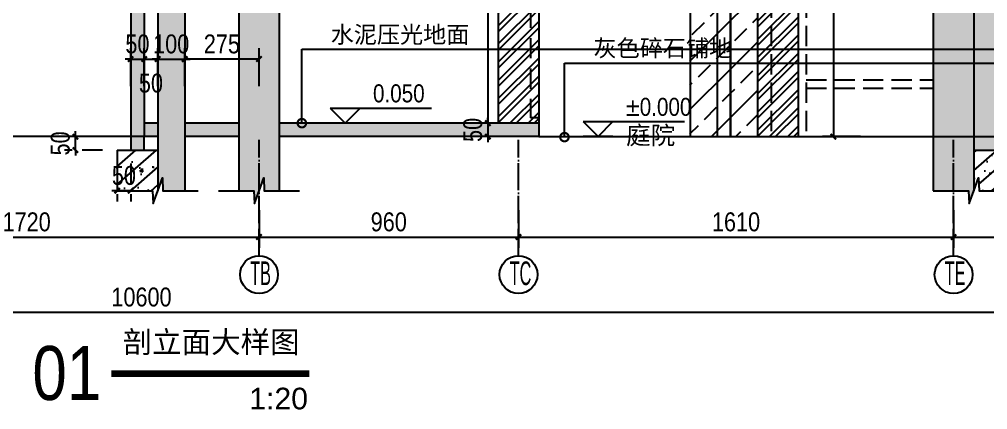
# Model space of a CAD drawing. Extents: x 9928 to 93764, y -101273 to -34887.
# Drawn here: x 80188 to 83771, y -61228 to -59783 of the extents above; entities that cross this region are included whole.
import ezdxf
from ezdxf import colors
from ezdxf.entities.mleader import LeaderData, LeaderLine
from ezdxf.math import Vec2, Vec3

# ---------------------------------------------------------------- set-up
doc = ezdxf.new("R2010")
doc.units = 0
doc.header["$LTSCALE"] = 1000
doc.header["$MEASUREMENT"] = 0
for name, pattern in [('DASH', [0.35, 0.25, -0.1]), ('DOTE', [2.42, 2, -0.2, 0.02, -0.2]), ('HIDDEN', [0.375, 0.25, -0.125])]:
    doc.linetypes.add(name, pattern=pattern)
doc.layers.add('_0', color=7, linetype='Continuous', lineweight=25)
for name, color, linetype in [('A-ANNO-DIMS', 6, 'Continuous'), ('A-ANNO-NOTE', 4, 'Continuous'), ('A-ANNO-SYMB', 4, 'Continuous'), ('A-DETL-144', 144, 'Continuous'), ('A-DETL-175', 175, 'Continuous'), ('A-DETL-42', 42, 'Continuous'), ('A-DETL-PATT-251', 251, 'Continuous'), ('A-DOOR-SWNG', 21, 'HIDDEN'), ('A-FURN-FREE', 91, 'Continuous'), ('A-FURN-PATT-251', 251, 'Continuous'), ('A-PRTN-PRHT', 216, 'Continuous'), ('A-SECT-005', 5, 'Continuous'), ('A-SECT-146', 216, 'Continuous'), ('GL', 131, 'Continuous'), ('核对', 7, 'Continuous')]:
    doc.layers.add(name, color=color, linetype=linetype)
doc.styles.add('DIM_T3', font='ARIALN.TTF')
doc.styles.add('EN', font='ARIALN.TTF')
doc.styles.get("Standard").update_dxf_attribs({"font": 'gbenor.shx', "bigfont": 'gbcbig.shx'})
doc.styles.add('详图$0$vector-number', font='arial.ttf')
doc.dimstyles.new('_TCH_ARCH&&20', dxfattribs={"dimtxt": 70, "dimasz": 20, "dimexe": 40, "dimexo": 40, "dimgap": 20, "dimtad": 1, "dimdec": 0, "dimzin": 0, "dimdsep": 46, "dimtxsty": 'DIM_T3', "dimblk": 'ARCHTICK', "dimcen": 0.09, "dimclrd": 6, "dimclre": 6, "dimclrt": 6, "dimazin": 2, "dimtfac": 1, "dimtdec": 0, "dimtix": 1, "dimtmove": 2, "dimatfit": 3, "dimfxl": 100, "dimfxlon": 1, "dimtolj": 1, "dimtzin": 0, "dimarcsym": 0})
pattern_1 = [(45, (-27092.73, 10566.63), (-33.67596, 33.67596), []), (45, (-27070.28, 10566.63), (-33.67596, 33.67596), [])]
pattern_2 = [(41.22068, (0, 2982.866), (-32.94805, 37.608855), []), (46.22068, (0, 2982.87), (142.31283, -21.97859), [15, -165]), (351.22068, (0, 2982.87), (-17.77396, 151.9404), [12, -132]), (96.67208, (11.86, 2981.03), (124.53897, 129.9617), [12.74804, -140.22842]), (42.40488, (2.64, 3022.78), (210.80203, -47.10098), [22.5, -247.5]), (92.85628, (20.2, 3018.85), (199.36757, 182.07848), [19.12206, -210.3426]), (347.40488, (2.64, 3022.78), (199.36743, 182.07863), [18, -198]), (17.22068, (21.93, 3011.48), (113.81417, -88.21754), [15, -165]), (322.22068, (21.93, 3011.48), (58.1167, 141.50705), [12, -132]), (67.67208, (31.42, 3004.13), (171.93092, 53.28938), [12.74804, -140.22842]), (33.72068, (0, 2982.866), (6.815137, 66.273683), [0, -130.4, 0, -134, 0, -132.5]), (3.72068, (0, 2982.866), (57.69892, 75.24282), [0, -76.4, 0, -127.4, 0, -50.5]), (323.72068, (-44.503, 2985.806), (106.234974, -11.53841), [0, -50, 0, -156, 0, -207]), (313.72068, (-64.46, 2987.12), (117.703244, 12.28946), [0, -65, 0, -103.6, 0, -147])]

# ---------------------------------------------------------------- blocks, each defined once
blk = doc.blocks.new('_ArchTick')
at = {"color": 0, "linetype": 'ByBlock', "const_width": 0.4}
blk.add_lwpolyline([(-0.5, -0.5), (0.5, 0.5)], dxfattribs=at)
blk = doc.blocks.new('*D19')
at = {"layer": 'A-ANNO-DIMS', "color": 6, "lineweight": -2, "transparency": 16777216}
for p, q in [((81074.5, -60488.8), (81074.5, -60628.8)), ((82034.5, -60488.8), (82034.5, -60628.8)), ((81074.5, -60588.8), (82034.5, -60588.8))]:
    blk.add_line(p, q, dxfattribs=at)
at = {"layer": 'Defpoints', "color": 0, "transparency": 16777216}
for p in [(81074.5, -60228.9), (82034.5, -60228.9), (82034.5, -60588.8)]:
    blk.add_point(p, dxfattribs=at)
at = {"layer": 'A-ANNO-DIMS', "color": 6, "lineweight": -2, "transparency": 16777216, "xscale": 20, "yscale": 20, "zscale": 20, "rotation": 180}
blk.add_blockref('_ArchTick', (81074.5, -60588.8), dxfattribs=at)
at = {"layer": 'A-ANNO-DIMS', "color": 6, "lineweight": -2, "transparency": 16777216, "xscale": 20, "yscale": 20, "zscale": 20}
blk.add_blockref('_ArchTick', (82034.5, -60588.8), dxfattribs=at)
at = {"layer": 'A-ANNO-DIMS', "color": 6, "transparency": 16777216, "insert": (81554.5, -60533.1), "char_height": 70, "attachment_point": 5, "style": 'DIM_T3'}
blk.add_mtext('\\A1;960', dxfattribs=at)
blk = doc.blocks.new('*D20')
at = {"layer": 'A-ANNO-DIMS', "color": 6, "lineweight": -2, "transparency": 16777216}
for p, q in [((82034.5, -60488.8), (82034.5, -60628.8)), ((83644.5, -60488.8), (83644.5, -60628.8)), ((82034.5, -60588.8), (83644.5, -60588.8))]:
    blk.add_line(p, q, dxfattribs=at)
at = {"layer": 'Defpoints', "color": 0, "transparency": 16777216}
for p in [(82034.5, -60228.9), (83644.5, -60417.2), (83644.5, -60588.8)]:
    blk.add_point(p, dxfattribs=at)
at = {"layer": 'A-ANNO-DIMS', "color": 6, "lineweight": -2, "transparency": 16777216, "xscale": 20, "yscale": 20, "zscale": 20, "rotation": 180}
blk.add_blockref('_ArchTick', (82034.5, -60588.8), dxfattribs=at)
at = {"layer": 'A-ANNO-DIMS', "color": 6, "lineweight": -2, "transparency": 16777216, "xscale": 20, "yscale": 20, "zscale": 20}
blk.add_blockref('_ArchTick', (83644.5, -60588.8), dxfattribs=at)
at = {"layer": 'A-ANNO-DIMS', "color": 6, "transparency": 16777216, "insert": (82839.5, -60533.1), "char_height": 70, "attachment_point": 5, "style": 'DIM_T3'}
blk.add_mtext('\\A1;1610', dxfattribs=at)
blk = doc.blocks.new('*D21')
at = {"layer": 'A-ANNO-DIMS', "color": 6, "lineweight": -2, "transparency": 16777216}
for p, q in [((83644.5, -60488.8), (83644.5, -60628.8)), ((85814.5, -60488.8), (85814.5, -60628.8)), ((83644.5, -60588.8), (85814.5, -60588.8))]:
    blk.add_line(p, q, dxfattribs=at)
at = {"layer": 'Defpoints', "color": 0, "transparency": 16777216}
for p in [(85814.5, -60228.9), (83644.5, -60443.4), (85814.5, -60588.8)]:
    blk.add_point(p, dxfattribs=at)
at = {"layer": 'A-ANNO-DIMS', "color": 6, "lineweight": -2, "transparency": 16777216, "xscale": 20, "yscale": 20, "zscale": 20, "rotation": 180}
blk.add_blockref('_ArchTick', (83644.5, -60588.8), dxfattribs=at)
at = {"layer": 'A-ANNO-DIMS', "color": 6, "lineweight": -2, "transparency": 16777216, "xscale": 20, "yscale": 20, "zscale": 20}
blk.add_blockref('_ArchTick', (85814.5, -60588.8), dxfattribs=at)
at = {"layer": 'A-ANNO-DIMS', "color": 6, "transparency": 16777216, "insert": (84729.5, -60533.1), "char_height": 70, "attachment_point": 5, "style": 'DIM_T3'}
blk.add_mtext('\\A1;2170', dxfattribs=at)
blk = doc.blocks.new('*D22')
at = {"layer": 'A-ANNO-DIMS', "color": 6, "lineweight": -2, "transparency": 16777216}
for p, q in [((79354.5, -60488.8), (79354.5, -60628.8)), ((81074.5, -60488.8), (81074.5, -60628.8)), ((79354.5, -60588.8), (81074.5, -60588.8))]:
    blk.add_line(p, q, dxfattribs=at)
at = {"layer": 'Defpoints', "color": 0, "transparency": 16777216}
for p in [(79354.5, -60228.9), (81074.5, -60228.9), (81074.5, -60588.8)]:
    blk.add_point(p, dxfattribs=at)
at = {"layer": 'A-ANNO-DIMS', "color": 6, "lineweight": -2, "transparency": 16777216, "xscale": 20, "yscale": 20, "zscale": 20, "rotation": 180}
blk.add_blockref('_ArchTick', (79354.5, -60588.8), dxfattribs=at)
at = {"layer": 'A-ANNO-DIMS', "color": 6, "lineweight": -2, "transparency": 16777216, "xscale": 20, "yscale": 20, "zscale": 20}
blk.add_blockref('_ArchTick', (81074.5, -60588.8), dxfattribs=at)
at = {"layer": 'A-ANNO-DIMS', "color": 6, "transparency": 16777216, "insert": (80214.5, -60533.1), "char_height": 70, "attachment_point": 5, "style": 'DIM_T3'}
blk.add_mtext('\\A1;1720', dxfattribs=at)
blk = doc.blocks.new('*D65')
at = {"layer": 'A-ANNO-DIMS', "color": 6, "lineweight": -2, "transparency": 16777216}
for p, q in [((75339.5, -60767.2), (75339.5, -60907.2)), ((85939.5, -60767.2), (85939.5, -60907.2)), ((75339.5, -60867.2), (85939.5, -60867.2))]:
    blk.add_line(p, q, dxfattribs=at)
at = {"layer": 'Defpoints', "color": 0, "transparency": 16777216}
for p in [(75339.5, -60067.2), (85939.5, -60217.2), (85939.5, -60867.2)]:
    blk.add_point(p, dxfattribs=at)
at = {"layer": 'A-ANNO-DIMS', "color": 6, "lineweight": -2, "transparency": 16777216, "xscale": 20, "yscale": 20, "zscale": 20, "rotation": 180}
blk.add_blockref('_ArchTick', (75339.5, -60867.2), dxfattribs=at)
at = {"layer": 'A-ANNO-DIMS', "color": 6, "lineweight": -2, "transparency": 16777216, "xscale": 20, "yscale": 20, "zscale": 20}
blk.add_blockref('_ArchTick', (85939.5, -60867.2), dxfattribs=at)
at = {"layer": 'A-ANNO-DIMS', "color": 6, "transparency": 16777216, "insert": (80639.5, -60811.4), "char_height": 70, "attachment_point": 5, "style": 'DIM_T3'}
blk.add_mtext('\\A1;10600', dxfattribs=at)
blk = doc.blocks.new('TAG-PLAN-ELEV')
blk.add_line((-1.66, 0), (9.6, 0))
for points in [[(-1.66, 0), (0, -1.66), (1.66, 0)], [(1.66, -1.66), (-1.66, -1.66)]]:
    blk.add_lwpolyline(points)
at = {"style": 'EN'}
for tag, p in [('LEVEL', (2.45, 0.65)), ('NAME', (2.45, -2.51))]:
    blk.add_attdef(tag, p, '', height=2, dxfattribs=at)
blk = doc.blocks.new('*D161')
at = {"layer": 'A-ANNO-DIMS', "color": 6, "lineweight": -2, "transparency": 16777216}
for p, q in [((80599.5, -60030), (80599.5, -59890)), ((80649.5, -60030), (80649.5, -59890)), ((80599.5, -59930), (80579.5, -59930)), ((80599.5, -59930), (80649.5, -59930)), ((80649.5, -59930), (80669.5, -59930))]:
    blk.add_line(p, q, dxfattribs=at)
at = {"layer": 'Defpoints', "color": 0, "transparency": 16777216}
for p in [(80649.5, -59930), (80599.5, -60267.2), (80649.5, -60267.2)]:
    blk.add_point(p, dxfattribs=at)
at = {"layer": 'A-ANNO-DIMS', "color": 6, "lineweight": -2, "transparency": 16777216, "xscale": 20, "yscale": 20, "zscale": 20}
blk.add_blockref('_ArchTick', (80599.5, -59930), dxfattribs=at)
at = {"layer": 'A-ANNO-DIMS', "color": 6, "lineweight": -2, "transparency": 16777216, "xscale": 20, "yscale": 20, "zscale": 20, "rotation": 180}
blk.add_blockref('_ArchTick', (80649.5, -59930), dxfattribs=at)
at = {"layer": 'A-ANNO-DIMS', "color": 6, "transparency": 16777216, "insert": (80624.5, -59874.3), "char_height": 70, "attachment_point": 5, "style": 'DIM_T3'}
blk.add_mtext('\\A1;50', dxfattribs=at)
blk = doc.blocks.new('*D162')
at = {"layer": 'A-ANNO-DIMS', "color": 6, "lineweight": -2, "transparency": 16777216}
for p, q in [((80649.5, -60030), (80649.5, -59890)), ((80699.5, -60030), (80699.5, -59890)), ((80649.5, -59930), (80699.5, -59930))]:
    blk.add_line(p, q, dxfattribs=at)
at = {"layer": 'Defpoints', "color": 0, "transparency": 16777216}
for p in [(80699.5, -59930), (80649.5, -60267.2), (80699.5, -60417.2)]:
    blk.add_point(p, dxfattribs=at)
at = {"layer": 'A-ANNO-DIMS', "color": 6, "lineweight": -2, "transparency": 16777216, "xscale": 20, "yscale": 20, "zscale": 20, "rotation": 180}
blk.add_blockref('_ArchTick', (80649.5, -59930), dxfattribs=at)
at = {"layer": 'A-ANNO-DIMS', "color": 6, "lineweight": -2, "transparency": 16777216, "xscale": 20, "yscale": 20, "zscale": 20}
blk.add_blockref('_ArchTick', (80699.5, -59930), dxfattribs=at)
at = {"layer": 'A-ANNO-DIMS', "color": 6, "transparency": 16777216, "insert": (80674.5, -60019.4), "char_height": 70, "attachment_point": 5, "style": 'DIM_T3'}
blk.add_mtext('\\A1;50', dxfattribs=at)
blk = doc.blocks.new('*D163')
at = {"layer": 'A-ANNO-DIMS', "color": 6, "lineweight": -2, "transparency": 16777216}
for p, q in [((80699.5, -60030), (80699.5, -59890)), ((80799.5, -60030), (80799.5, -59890)), ((80699.5, -59930), (80679.5, -59930)), ((80699.5, -59930), (80799.5, -59930)), ((80799.5, -59930), (80819.5, -59930))]:
    blk.add_line(p, q, dxfattribs=at)
at = {"layer": 'Defpoints', "color": 0, "transparency": 16777216}
for p in [(80799.5, -59930), (80699.5, -60417.2), (80799.5, -60417.2)]:
    blk.add_point(p, dxfattribs=at)
at = {"layer": 'A-ANNO-DIMS', "color": 6, "lineweight": -2, "transparency": 16777216, "xscale": 20, "yscale": 20, "zscale": 20}
blk.add_blockref('_ArchTick', (80699.5, -59930), dxfattribs=at)
at = {"layer": 'A-ANNO-DIMS', "color": 6, "lineweight": -2, "transparency": 16777216, "xscale": 20, "yscale": 20, "zscale": 20, "rotation": 180}
blk.add_blockref('_ArchTick', (80799.5, -59930), dxfattribs=at)
at = {"layer": 'A-ANNO-DIMS', "color": 6, "transparency": 16777216, "insert": (80749.5, -59874.3), "char_height": 70, "attachment_point": 5, "style": 'DIM_T3'}
blk.add_mtext('\\A1;100', dxfattribs=at)
blk = doc.blocks.new('*D784')
at = {"layer": 'Defpoints', "color": 0, "linetype": 'HIDDEN', "ltscale": 0.3, "transparency": 16777216}
for p in [(80549.5, -60267.2), (80599.5, -60267.2), (80549.5, -60417.2)]:
    blk.add_point(p, dxfattribs=at)
at = {"layer": '核对', "color": 2, "linetype": 'HIDDEN', "lineweight": -2, "ltscale": 0.3, "transparency": 16777216}
for p, q in [((80549.5, -60317.2), (80549.5, -60457.2)), ((80599.5, -60317.2), (80599.5, -60457.2)), ((80549.5, -60417.2), (80529.5, -60417.2)), ((80599.5, -60417.2), (80549.5, -60417.2)), ((80599.5, -60417.2), (80619.5, -60417.2))]:
    blk.add_line(p, q, dxfattribs=at)
at = {"layer": '核对', "color": 2, "linetype": 'HIDDEN', "lineweight": -2, "ltscale": 0.3, "transparency": 16777216, "xscale": 20, "yscale": 20, "zscale": 20}
blk.add_blockref('_ArchTick', (80549.5, -60417.2), dxfattribs=at)
at = {"layer": '核对', "color": 2, "linetype": 'HIDDEN', "lineweight": -2, "ltscale": 0.3, "transparency": 16777216, "xscale": 20, "yscale": 20, "zscale": 20, "rotation": 180}
blk.add_blockref('_ArchTick', (80599.5, -60417.2), dxfattribs=at)
at = {"layer": '核对', "color": 2, "linetype": 'HIDDEN', "ltscale": 0.3, "transparency": 16777216, "insert": (80574.5, -60361.4), "char_height": 70, "attachment_point": 5, "style": 'DIM_T3'}
blk.add_mtext('\\A1;50', dxfattribs=at)
blk = doc.blocks.new('*D785')
at = {"layer": 'Defpoints', "color": 0, "linetype": 'HIDDEN', "ltscale": 0.3, "transparency": 16777216}
for p in [(80395.1, -60217.2), (81566.6, -60217.2), (80599.5, -60267.2)]:
    blk.add_point(p, dxfattribs=at)
at = {"layer": '核对', "color": 2, "linetype": 'HIDDEN', "lineweight": -2, "ltscale": 0.3, "transparency": 16777216}
for p, q in [((80495.1, -60217.2), (80355.1, -60217.2)), ((80395.1, -60217.2), (80395.1, -60197.2)), ((80395.1, -60267.2), (80395.1, -60217.2)), ((80495.1, -60267.2), (80355.1, -60267.2)), ((80395.1, -60267.2), (80395.1, -60287.2))]:
    blk.add_line(p, q, dxfattribs=at)
at = {"layer": '核对', "color": 2, "linetype": 'HIDDEN', "lineweight": -2, "ltscale": 0.3, "transparency": 16777216, "xscale": 20, "yscale": 20, "zscale": 20}
for p, rotation in [((80395.1, -60217.2), 270), ((80395.1, -60267.2), 90)]:
    blk.add_blockref('_ArchTick', p, dxfattribs=dict(at, rotation=rotation))
at = {"layer": '核对', "color": 2, "linetype": 'HIDDEN', "ltscale": 0.3, "transparency": 16777216, "insert": (80339.3, -60242.2), "char_height": 70, "attachment_point": 5, "rotation": 90, "style": 'DIM_T3'}
blk.add_mtext('\\A1;50', dxfattribs=at)
blk = doc.blocks.new('*D788')
at = {"layer": 'A-ANNO-DIMS', "color": 6, "lineweight": -2, "transparency": 16777216}
for p, q in [((82021.1, -58617.2), (81881.1, -58617.2)), ((81921.1, -58617.2), (81921.1, -60167.2)), ((81921.1, -60167.2), (81881.1, -60167.2))]:
    blk.add_line(p, q, dxfattribs=at)
at = {"layer": 'Defpoints', "color": 0, "transparency": 16777216}
for p in [(82109.5, -58617.2), (81921.1, -60167.2), (81959.5, -60167.2)]:
    blk.add_point(p, dxfattribs=at)
at = {"layer": 'A-ANNO-DIMS', "color": 6, "lineweight": -2, "transparency": 16777216, "xscale": 20, "yscale": 20, "zscale": 20}
for p, rotation in [((81921.1, -58617.2), 90), ((81921.1, -60167.2), 270)]:
    blk.add_blockref('_ArchTick', p, dxfattribs=dict(at, rotation=rotation))
at = {"layer": 'A-ANNO-DIMS', "color": 6, "transparency": 16777216, "insert": (81865.4, -59392.2), "char_height": 70, "attachment_point": 5, "rotation": 90, "style": 'DIM_T3'}
blk.add_mtext('\\A1;1550', dxfattribs=at)
blk = doc.blocks.new('*D789')
at = {"layer": 'A-ANNO-DIMS', "color": 6, "lineweight": -2, "transparency": 16777216}
for p, q in [((81921.1, -60167.2), (81921.1, -60147.2)), ((81921.1, -60167.2), (81881.1, -60167.2)), ((81921.1, -60167.2), (81921.1, -60217.2)), ((82021.1, -60217.2), (81881.1, -60217.2)), ((81921.1, -60217.2), (81921.1, -60237.2))]:
    blk.add_line(p, q, dxfattribs=at)
at = {"layer": 'Defpoints', "color": 0, "transparency": 16777216}
for p in [(81959.5, -60167.2), (81921.1, -60217.2), (82109.5, -60217.2)]:
    blk.add_point(p, dxfattribs=at)
at = {"layer": 'A-ANNO-DIMS', "color": 6, "lineweight": -2, "transparency": 16777216, "xscale": 20, "yscale": 20, "zscale": 20}
for p, rotation in [((81921.1, -60167.2), 270), ((81921.1, -60217.2), 90)]:
    blk.add_blockref('_ArchTick', p, dxfattribs=dict(at, rotation=rotation))
at = {"layer": 'A-ANNO-DIMS', "color": 6, "transparency": 16777216, "insert": (81865.4, -60192.2), "char_height": 70, "attachment_point": 5, "rotation": 90, "style": 'DIM_T3'}
blk.add_mtext('\\A1;50', dxfattribs=at)
blk = doc.blocks.new('*D790')
at = {"layer": 'A-ANNO-DIMS', "color": 6, "lineweight": -2, "transparency": 16777216}
for p, q in [((83299.7, -58017.2), (83159.7, -58017.2)), ((83199.7, -58017.2), (83199.7, -60217.2)), ((83299.7, -60217.2), (83159.7, -60217.2))]:
    blk.add_line(p, q, dxfattribs=at)
at = {"layer": 'Defpoints', "color": 0, "transparency": 16777216}
for p in [(83719.5, -58017.2), (83199.7, -60217.2), (83569.5, -60217.2)]:
    blk.add_point(p, dxfattribs=at)
at = {"layer": 'A-ANNO-DIMS', "color": 6, "lineweight": -2, "transparency": 16777216, "xscale": 20, "yscale": 20, "zscale": 20}
for p, rotation in [((83199.7, -58017.2), 90), ((83199.7, -60217.2), 270)]:
    blk.add_blockref('_ArchTick', p, dxfattribs=dict(at, rotation=rotation))
at = {"layer": 'A-ANNO-DIMS', "color": 6, "transparency": 16777216, "insert": (83144, -59117.2), "char_height": 70, "attachment_point": 5, "rotation": 90, "style": 'DIM_T3'}
blk.add_mtext('\\A1;2200', dxfattribs=at)
blk = doc.blocks.new('_DotSmall')
at = {"color": 0, "linetype": 'ByBlock', "const_width": 0.5}
blk.add_lwpolyline([(-0.0625, 0, 1), (0.0625, 0, 1)], format="xyb", close=True, dxfattribs=at)
blk = doc.blocks.new('zhouhao')
at = {"layer": 'GL', "color": 3, "linetype": 'DOTE', "ltscale": 0.05}
for p, q in [((81074.5, -47408.6), (81074.5, -46979.6)), ((82034.5, -47408.6), (82034.5, -46979.6)), ((83644.5, -47408.6), (83644.5, -46979.6))]:
    blk.add_line(p, q, dxfattribs=at)
at = {"layer": 'GL', "color": 3}
for centre in [(81074.5, -47478.6), (82034.5, -47478.6), (83644.5, -47478.6)]:
    blk.add_circle(centre, 70, dxfattribs=at)
at = {"layer": 'GL', "color": 3, "style": 'DIM_T3', "width": 0.6}
for s, p in [('TB', (81041.8, -47517.5)), ('TC', (82001.8, -47517.5)), ('TE', (83611.8, -47517.5))]:
    blk.add_text(s, height=87.5, dxfattribs=at).set_placement(p)
blk = doc.blocks.new('*D931')
at = {"layer": 'A-ANNO-DIMS', "color": 6, "lineweight": -2, "transparency": 16777216}
for p, q in [((80799.5, -60030), (80799.5, -59890)), ((81074.5, -60030), (81074.5, -59890)), ((81074.5, -59930), (80799.5, -59930))]:
    blk.add_line(p, q, dxfattribs=at)
at = {"layer": 'Defpoints', "color": 0, "transparency": 16777216}
for p in [(80799.5, -59930), (80799.5, -60217.2), (81074.5, -60228.9)]:
    blk.add_point(p, dxfattribs=at)
at = {"layer": 'A-ANNO-DIMS', "color": 6, "lineweight": -2, "transparency": 16777216, "xscale": 20, "yscale": 20, "zscale": 20, "rotation": 180}
blk.add_blockref('_ArchTick', (80799.5, -59930), dxfattribs=at)
at = {"layer": 'A-ANNO-DIMS', "color": 6, "lineweight": -2, "transparency": 16777216, "xscale": 20, "yscale": 20, "zscale": 20}
blk.add_blockref('_ArchTick', (81074.5, -59930), dxfattribs=at)
at = {"layer": 'A-ANNO-DIMS', "color": 6, "transparency": 16777216, "insert": (80937, -59874.3), "char_height": 70, "attachment_point": 5, "style": 'DIM_T3'}
blk.add_mtext('\\A1;275', dxfattribs=at)

msp = doc.modelspace()

# ---------------------------------------------------------------- hatches: boundary and pattern name
at = {"layer": 'A-DETL-PATT-251'}
h = msp.add_hatch(dxfattribs=at)
h.set_pattern_fill('钢筋混凝土', color=256, scale=20, angle=-3.7793, style=0)
h.set_pattern_definition(pattern_2)
h.paths.add_polyline_path([(80699.5, -60267.2), (80549.5, -60267.2), (80549.5, -60417.2), (80680.2, -60417.2), (80682.2, -60464.4), (80699.5, -60417.2)])
h = msp.add_hatch(dxfattribs=at)
h.set_pattern_fill('钢筋混凝土', color=256, scale=20, angle=-3.7793, style=0)
h.set_pattern_definition(pattern_2)
h.paths.add_polyline_path([(83869.5, -60267.2), (83819.5, -60267.2), (83719.5, -60267.2), (83719.5, -60417.2), (83736.9, -60369.9), (83738.9, -60417.2), (83869.5, -60417.2)])
at = {"layer": 'A-FURN-PATT-251'}
h = msp.add_hatch(dxfattribs=at)
h.set_pattern_fill('ANSI33', color=256, scale=40)
h.set_pattern_definition([(45, (93341.66, 26528.67), (-89.80256, 89.80256), []), (45, (93431.46, 26528.67), (-89.80256, 89.80256), [63.5, -31.75])])
h.paths.add_polyline_path([(82919, -58127.2), (82868.2, -58127.2), (82819.5, -58171.4), (82819, -60217.2), (82919, -60217.2)])
h.paths.add_polyline_path([(82819, -59417.2), (82769, -59417.2), (82769, -60217.2), (82819, -60217.2)])
h.paths.add_polyline_path([(82769, -59417.2), (82669, -59417.2), (82669, -60217.2), (82769, -60217.2)])
h.paths.add_polyline_path([(82919, -57067.2), (82819, -57067.2), (82819, -57967.2), (82919, -57967.2)])
h.paths.add_polyline_path([(82919, -56817.2), (82869, -56817.2), (82869, -57067.2), (82919, -57067.2)])
h.paths.add_polyline_path([(82869, -56817.2), (82819, -56817.2), (82819, -57067.2), (82869, -57067.2)])
h.paths.add_polyline_path([(82109.5, -57617.2), (81809.5, -57617.2), (81809.5, -58567.2), (82109.5, -58567.2)])
h.paths.add_polyline_path([(81809.5, -57617.2), (81509.5, -57617.2), (81509.5, -58567.2), (81809.5, -58567.2)])
h.paths.add_polyline_path([(81509.5, -57867.2), (81309.5, -57867.2), (81309.5, -58567.2), (81509.5, -58567.2)])
h.paths.add_polyline_path([(81309.5, -57867.2), (80959.5, -57867.2), (80959.5, -58567.2), (81309.5, -58567.2)])
h.paths.add_polyline_path([(80959.5, -57867.2), (80709.5, -57867.2), (80709.5, -58567.2), (80959.5, -58567.2)])
h.paths.add_polyline_path([(80709.5, -57867.2), (80599.5, -57867.2), (80599.5, -58567.2), (80709.5, -58567.2)])
h = msp.add_hatch(color=253, dxfattribs=at)
h.dxf.hatch_style = 1
h.paths.add_polyline_path([(83819.5, -60267.2), (83719.5, -60267.2), (83719.5, -57067.2), (83819.5, -57067.2)])
h = msp.add_hatch(dxfattribs=at)
h.set_pattern_fill('ANSI32', color=256, scale=10)
h.set_pattern_definition(pattern_1)
h.paths.add_polyline_path([(82919.5, -58127.2), (83069.5, -58127.2), (83069.5, -60217.2), (82919.5, -60217.2)])
h = msp.add_hatch(color=256, dxfattribs=at)
h.dxf.hatch_style = 1
h.paths.add_polyline_path([(83569.5, -58127.2), (83719.5, -58127.2), (83719.5, -60417.2), (83702.2, -60464.4), (83700.2, -60417.2), (83569.5, -60417.2)])
h = msp.add_hatch(color=253, dxfattribs=at)
h.dxf.hatch_style = 1
h.paths.add_polyline_path([(80649.5, -58727.2), (80599.5, -58771.4), (80599.5, -60267.2), (80649.5, -60267.2)])
h = msp.add_hatch(color=256, dxfattribs=at)
h.dxf.hatch_style = 1
h.paths.add_polyline_path([(80699.5, -60417.2), (80699.5, -58727.2), (80799.5, -58727.2), (80799.5, -60417.2), (80718.9, -60417.2), (80716.9, -60369.9)])
h.paths.add_polyline_path([(80999.5, -58727.2), (80999.5, -60417.2), (81055.2, -60417.2), (81057.2, -60464.4), (81091.9, -60369.9), (81093.9, -60417.2), (81149.5, -60417.2), (81149.5, -58727.2)])
h = msp.add_hatch(dxfattribs=at)
h.set_pattern_fill('ANSI32', color=256, scale=10)
h.set_pattern_definition(pattern_1)
h.paths.add_polyline_path([(82109.5, -60167.2), (81959.5, -60167.2), (81959.5, -58727.2), (82109.5, -58727.2)])
h = msp.add_hatch(color=256, dxfattribs=at)
h.dxf.hatch_style = 1
h.paths.add_polyline_path([(81149.5, -60167.2), (81149.5, -60217.2), (82109.5, -60217.2), (82109.5, -60167.2)])
h.paths.add_polyline_path([(80699.5, -60217.2), (80699.5, -60167.2), (80649.5, -60167.2), (80649.5, -60217.2)])
h.paths.add_polyline_path([(80799.5, -60167.2), (80799.5, -60217.2), (80999.5, -60217.2), (80999.5, -60167.2)])

# ---------------------------------------------------------------- linework, layer by layer
at = {"layer": 'A-ANNO-DIMS'}
for points in [[(80549.5, -60417.2), (80680.2, -60417.2), (80682.2, -60464.4), (80699.5, -60417.2), (80716.9, -60369.9), (80718.9, -60417.2), (80849.5, -60417.2)], [(80924.5, -60417.2), (81055.2, -60417.2), (81057.2, -60464.4), (81074.5, -60417.2), (81091.9, -60369.9), (81093.9, -60417.2), (81224.5, -60417.2)], [(83569.5, -60417.2), (83700.2, -60417.2), (83702.2, -60464.4), (83719.5, -60417.2), (83736.9, -60369.9), (83738.9, -60417.2), (83869.5, -60417.2)]]:
    msp.add_lwpolyline(points, dxfattribs=at)
at = {"layer": 'A-ANNO-NOTE', "const_width": 24.7}
msp.add_lwpolyline([(80527.7, -61095.3), (81261, -61095.3)], dxfattribs=at)
at = {"layer": 'A-DETL-144'}
for p, q in [((83569.5, -58127.2), (83569.5, -60417.2)), ((83719.5, -58127.2), (83719.5, -60417.2)), ((80699.5, -58727.2), (80699.5, -60417.2)), ((80799.5, -58727.2), (80799.5, -60417.2)), ((80999.5, -58727.2), (80999.5, -60417.2)), ((81149.5, -58727.2), (81149.5, -60417.2))]:
    msp.add_line(p, q, dxfattribs=at)
at = {"layer": 'A-DETL-175'}
for q in [(80549.5, -60417.2), (80699.5, -60267.2)]:
    msp.add_line((80549.5, -60267.2), q, dxfattribs=at)
at = {"layer": 'A-DETL-42'}
for p, q in [((82919.5, -58127.2), (82919.5, -60217.2)), ((83069.5, -58127.2), (83069.5, -60217.2)), ((82819.5, -58171.4), (82819.5, -60217.2)), ((82819.5, -60217.2), (82819.5, -58171.4)), ((81959.5, -58727.2), (81959.5, -60167.2)), ((82109.5, -58727.2), (82109.5, -60167.2)), ((82669.5, -59417.2), (82669.5, -60217.2)), ((82769.5, -59417.2), (82769.5, -60217.2))]:
    msp.add_line(p, q, dxfattribs=at)
at = {"layer": 'A-DETL-42', "linetype": 'DASH', "ltscale": 0.3}
msp.add_line((82969.5, -58127.2), (82969.5, -60217.2), dxfattribs=at)
at = {"layer": 'A-DOOR-SWNG', "ltscale": 0.3}
msp.add_line((82079.5, -58727.2), (82079.5, -60147.2), dxfattribs=at)
at = {"layer": 'A-DOOR-SWNG'}
for p, q in [((82109.5, -58727.2), (82109.5, -60147.2)), ((82109.5, -60147.2), (82079.5, -60147.2))]:
    msp.add_line(p, q, dxfattribs=at)
at = {"layer": 'A-FURN-FREE', "linetype": 'DASH', "ltscale": 0.3}
for p, q in [((83099.5, -58127.2), (83099.5, -60217.2)), ((83099.5, -60007.2), (83569.5, -60007.2)), ((83099.5, -60037.2), (83569.5, -60037.2))]:
    msp.add_line(p, q, dxfattribs=at)
at = {"layer": 'A-PRTN-PRHT', "linetype": 'DASH', "ltscale": 0.5}
msp.add_lwpolyline([(80599.5, -60217.2), (80599.5, -60267.2), (80649.5, -60267.2), (80649.5, -60217.2)], dxfattribs=at)
at = {"layer": 'A-SECT-005'}
for p, q in [((80649.5, -60167.2), (80649.5, -60217.2)), ((80699.5, -60167.2), (80649.5, -60167.2)), ((80999.5, -60167.2), (80799.5, -60167.2)), ((82109.5, -60167.2), (81149.5, -60167.2)), ((82109.5, -60167.2), (82109.5, -60217.2)), ((80699.5, -60217.2), (79439.5, -60217.2)), ((80999.5, -60217.2), (80799.5, -60217.2)), ((82109.5, -60217.2), (81149.5, -60217.2)), ((82109.5, -60217.2), (85939.5, -60217.2))]:
    msp.add_line(p, q, dxfattribs=at)
at = {"layer": 'A-SECT-146'}
for p, q in [((80649.5, -58727.2), (80649.5, -60167.2)), ((80599.5, -58771.4), (80599.5, -60217.2))]:
    msp.add_line(p, q, dxfattribs=at)
msp.add_lwpolyline([(83719.5, -60217.2), (83719.5, -60267.2), (83819.5, -60267.2), (83819.5, -60217.2)], dxfattribs=at)

# ---------------------------------------------------------------- block references
at = {"layer": '_0'}
msp.add_blockref('zhouhao', (0, -13249.3), dxfattribs=at)
at = {"layer": 'A-ANNO-NOTE'}
ref = msp.add_blockref('TAG-PLAN-ELEV', (81392.9, -60111.7), dxfattribs=dict(at, xscale=33.3333333328067, yscale=33.3333333328067, zscale=33.3333333328067))
ref.add_attrib('LEVEL', '0.050', (81496.2, -60090.2), dxfattribs={"layer": '0', "height": 66.67, "style": 'EN'})
ref = msp.add_blockref('TAG-PLAN-ELEV', (82328.8, -60161.7), dxfattribs=dict(at, xscale=33.3333333328067, yscale=33.3333333328067, zscale=33.3333333328067))
ref.add_attrib('LEVEL', '%%P0.000', (82432.1, -60140.2), dxfattribs={"layer": '0', "height": 66.67, "style": 'EN'})
ref.add_attrib('NAME', '庭院', (82432.6, -60245.4), dxfattribs={"layer": '0', "height": 66.67, "style": 'EN'})

# ---------------------------------------------------------------- texts
at = {"layer": 'A-ANNO-NOTE', "style": 'EN'}
msp.add_text('01', height=200, dxfattribs=at).set_placement((80235.8, -61192.3))
at = {"layer": 'A-ANNO-NOTE', "style": '详图$0$vector-number'}
msp.add_text('1:20', height=80, rotation=0, dxfattribs=at).set_placement((81038.2, -61226.8))
at = {"layer": 'A-ANNO-NOTE', "insert": (80569.7, -60937.5), "char_height": 80, "attachment_point": 1}
msp.add_mtext_dynamic_manual_height_columns('{\\fSimSun|b0|i0|c134|p2;剖立面大样图}', width=1103.02, gutter_width=1750, heights=[0], dxfattribs=at)

# ---------------------------------------------------------------- dimensions: what is measured, and where the dimension line sits
at = {"layer": 'A-ANNO-DIMS'}
for base, p1, p2, picture, middle in [((83199.7, -60217.2), (83719.5, -58017.2), (83569.5, -60217.2), '*D790', (83144, -59117.2)), ((81921.1, -60167.2), (82109.5, -58617.2), (81959.5, -60167.2), '*D788', (81865.4, -59392.2)), ((81921.1, -60217.2), (81959.5, -60167.2), (82109.5, -60217.2), '*D789', (81865.4, -60192.2))]:
    dim = msp.add_linear_dim(base=base, p1=p1, p2=p2, angle=90, dimstyle='_TCH_ARCH&&20', dxfattribs=at)
    dim.commit()
    dim.dimension.update_dxf_attribs({"geometry": picture, "text_midpoint": middle})
for base, p1, p2, picture, middle in [((80649.5, -59930), (80599.5, -60267.2), (80649.5, -60267.2), '*D161', (80624.5, -59874.3)), ((80799.5, -59930), (80699.5, -60417.2), (80799.5, -60417.2), '*D163', (80749.5, -59874.3)), ((80799.5, -59930), (81074.5, -60228.9), (80799.5, -60217.2), '*D931', (80937, -59874.3)), ((85939.5, -60867.2), (75339.5, -60067.2), (85939.5, -60217.2), '*D65', (80639.5, -60811.4)), ((81074.5, -60588.8), (79354.5, -60228.9), (81074.5, -60228.9), '*D22', (80214.5, -60533.1)), ((82034.5, -60588.8), (81074.5, -60228.9), (82034.5, -60228.9), '*D19', (81554.5, -60533.1)), ((83644.5, -60588.8), (82034.5, -60228.9), (83644.5, -60417.2), '*D20', (82839.5, -60533.1)), ((85814.5, -60588.8), (83644.5, -60443.4), (85814.5, -60228.9), '*D21', (84729.5, -60533.1))]:
    dim = msp.add_linear_dim(base=base, p1=p1, p2=p2, dimstyle='_TCH_ARCH&&20', dxfattribs=at)
    dim.commit()
    dim.dimension.update_dxf_attribs({"geometry": picture, "text_midpoint": middle})
dim = msp.add_linear_dim(base=(80699.5, -59930), p1=(80649.5, -60267.2), p2=(80699.5, -60417.2), dimstyle='_TCH_ARCH&&20', dxfattribs=at)
dim.commit()
dim.dimension.update_dxf_attribs({"geometry": '*D162', "text_midpoint": (80674.5, -60019.4), "dimtype": 160})
at = {"layer": '核对', "color": 2, "linetype": 'HIDDEN', "ltscale": 0.3}
dim = msp.add_linear_dim(base=(80395.1, -60217.2), p1=(80599.5, -60267.2), p2=(81566.6, -60217.2), angle=90, dimstyle='_TCH_ARCH&&20', override={"dimclrd": 2, "dimclre": 2, "dimclrt": 2}, dxfattribs=at)
dim.commit()
dim.dimension.update_dxf_attribs({"geometry": '*D785', "text_midpoint": (80339.3, -60242.2)})
dim = msp.add_linear_dim(base=(80549.5, -60417.2), p1=(80599.5, -60267.2), p2=(80549.5, -60267.2), dimstyle='_TCH_ARCH&&20', override={"dimclrd": 2, "dimclre": 2, "dimclrt": 2}, dxfattribs=at)
dim.commit()
dim.dimension.update_dxf_attribs({"geometry": '*D784', "text_midpoint": (80574.5, -60361.4)})

# ---------------------------------------------------------------- leaders
at = {"layer": 'A-ANNO-SYMB'}
ml = msp.add_multileader_mtext('Standard', dxfattribs=at)
ml.set_content('\\pxsm1;{\\fSimSun|b0|i0|c134|p2;\\H0.2x;50厚浅黄色石材\\P1厚户外石材专用胶与钢板固定\\P底部螺栓辅助固定，定位应均匀排布、美观\\P5厚钢板，黑色哑光氟碳喷涂}', color=256, style='EN')
ml.set_leader_properties(color=256)
ml.set_arrow_properties(name='DOTSMALL')
ml.build(insert=Vec2(0, 0))
ml.multileader.update_dxf_attribs({"text_left_attachment_type": 5, "text_right_attachment_type": 5, "dogleg_length": 901.2, "arrow_head_size": 62.7})
ctx = ml.context
ctx.base_point, ctx.char_height, ctx.arrow_head_size, ctx.landing_gap_size, ctx.plane_origin = Vec3(77806.8, -58360.3), 313.469, 62.7, 0.282, Vec3(51053.8, -57875.5)
ctx.left_attachment, ctx.right_attachment = 5, 5
notes = []
notes.append((ctx, [(0, (1, 1, 0), (79984.5, -58360.3), (-1, 0), 481.3, [(0, [(80244.5, -58767.2)], 0, [])])]))
ctx.mtext.insert, ctx.mtext.flow_direction = Vec3(77807.1, -57906.1), 5
ml = msp.add_multileader_mtext('Standard', dxfattribs=at)
ml.set_content('{\\fSimSun|b0|i0|c134|p2;\\H0.2x;水泥压光地面}', color=256, style='EN')
ml.set_leader_properties(color=256)
ml.set_arrow_properties(name='DOTSMALL')
ml.build(insert=Vec2(0, 0))
ml.multileader.update_dxf_attribs({"text_left_attachment_type": 5, "text_right_attachment_type": 5, "dogleg_length": 901.2, "arrow_head_size": 62.7})
ctx = ml.context
ctx.base_point, ctx.char_height, ctx.arrow_head_size, ctx.landing_gap_size, ctx.plane_origin = Vec3(81322.9, -59893.2), 313.469, 62.7, 0.282, Vec3(109874.7, -59302.1)
ctx.left_attachment, ctx.right_attachment, ctx.text_align_type = 5, 5, 2
notes.append((ctx, [(0, (1, 1, 0), (81232.9, -59893.2), (1, 0), 90, [(0, [(81232.9, -60167.2)], 0, [])])]))
ctx.mtext.insert, ctx.mtext.alignment, ctx.mtext.flow_direction = Vec3(81852.8, -59807.8), 3, 5
ml = msp.add_multileader_mtext('Standard', dxfattribs=at)
ml.set_content('{\\fSimSun|b0|i0|c134|p2;\\H0.2x;水泥压光地面}', color=256, style='EN')
ml.set_leader_properties(color=256)
ml.set_arrow_properties(name='DOTSMALL')
ml.build(insert=Vec2(0, 0))
ml.multileader.update_dxf_attribs({"text_left_attachment_type": 5, "text_right_attachment_type": 5, "dogleg_length": 901.2, "arrow_head_size": 62.7})
ctx = ml.context
ctx.base_point, ctx.char_height, ctx.arrow_head_size, ctx.landing_gap_size, ctx.plane_origin = Vec3(84961.5, -59893.2), 313.469, 62.7, 0.282, Vec3(113513.2, -59302.1)
ctx.left_attachment, ctx.right_attachment, ctx.text_align_type = 5, 5, 2
notes.append((ctx, [(0, (1, 1, 0), (84871.5, -59893.2), (1, 0), 90, [(0, [(84871.5, -60167.2)], 0, [])])]))
ctx.mtext.insert, ctx.mtext.alignment, ctx.mtext.flow_direction = Vec3(85491.3, -59807.8), 3, 5
ml = msp.add_multileader_mtext('Standard', dxfattribs=at)
ml.set_content('{\\fSimSun|b0|i0|c134|p2;\\H0.2x;灰色碎石铺地}', color=256, style='EN')
ml.set_leader_properties(color=256)
ml.set_arrow_properties(name='DOTSMALL')
ml.build(insert=Vec2(0, 0))
ml.multileader.update_dxf_attribs({"text_left_attachment_type": 5, "text_right_attachment_type": 5, "dogleg_length": 901.2, "arrow_head_size": 62.7})
ctx = ml.context
ctx.base_point, ctx.char_height, ctx.arrow_head_size, ctx.landing_gap_size, ctx.plane_origin = Vec3(82294.8, -59944.9), 313.469, 62.7, 0.282, Vec3(110846.5, -59353.8)
ctx.left_attachment, ctx.right_attachment, ctx.text_align_type = 5, 5, 2
notes.append((ctx, [(0, (1, 1, 0), (82204.7, -59944.9), (1, 0), 90, [(0, [(82204.7, -60218.9)], 0, [])])]))
ctx.mtext.insert, ctx.mtext.alignment, ctx.mtext.flow_direction = Vec3(82825.3, -59858.1), 3, 5
for ctx, leaders in notes:
    for number, flags, end, landing, length, lines in leaders:
        leader = LeaderData()
        leader.index, (leader.has_last_leader_line, leader.has_dogleg_vector, leader.attachment_direction) = number, flags
        leader.last_leader_point, leader.dogleg_vector, leader.dogleg_length = Vec3(end), Vec3(landing), length
        for number, points, colour, breaks in lines:
            line = LeaderLine()
            line.index, line.vertices, line.color, line.breaks = number, Vec3.list(points), colors.encode_raw_color(colour), breaks
            leader.lines.append(line)
        ctx.leaders.append(leader)

doc.saveas('drawing.dxf')
